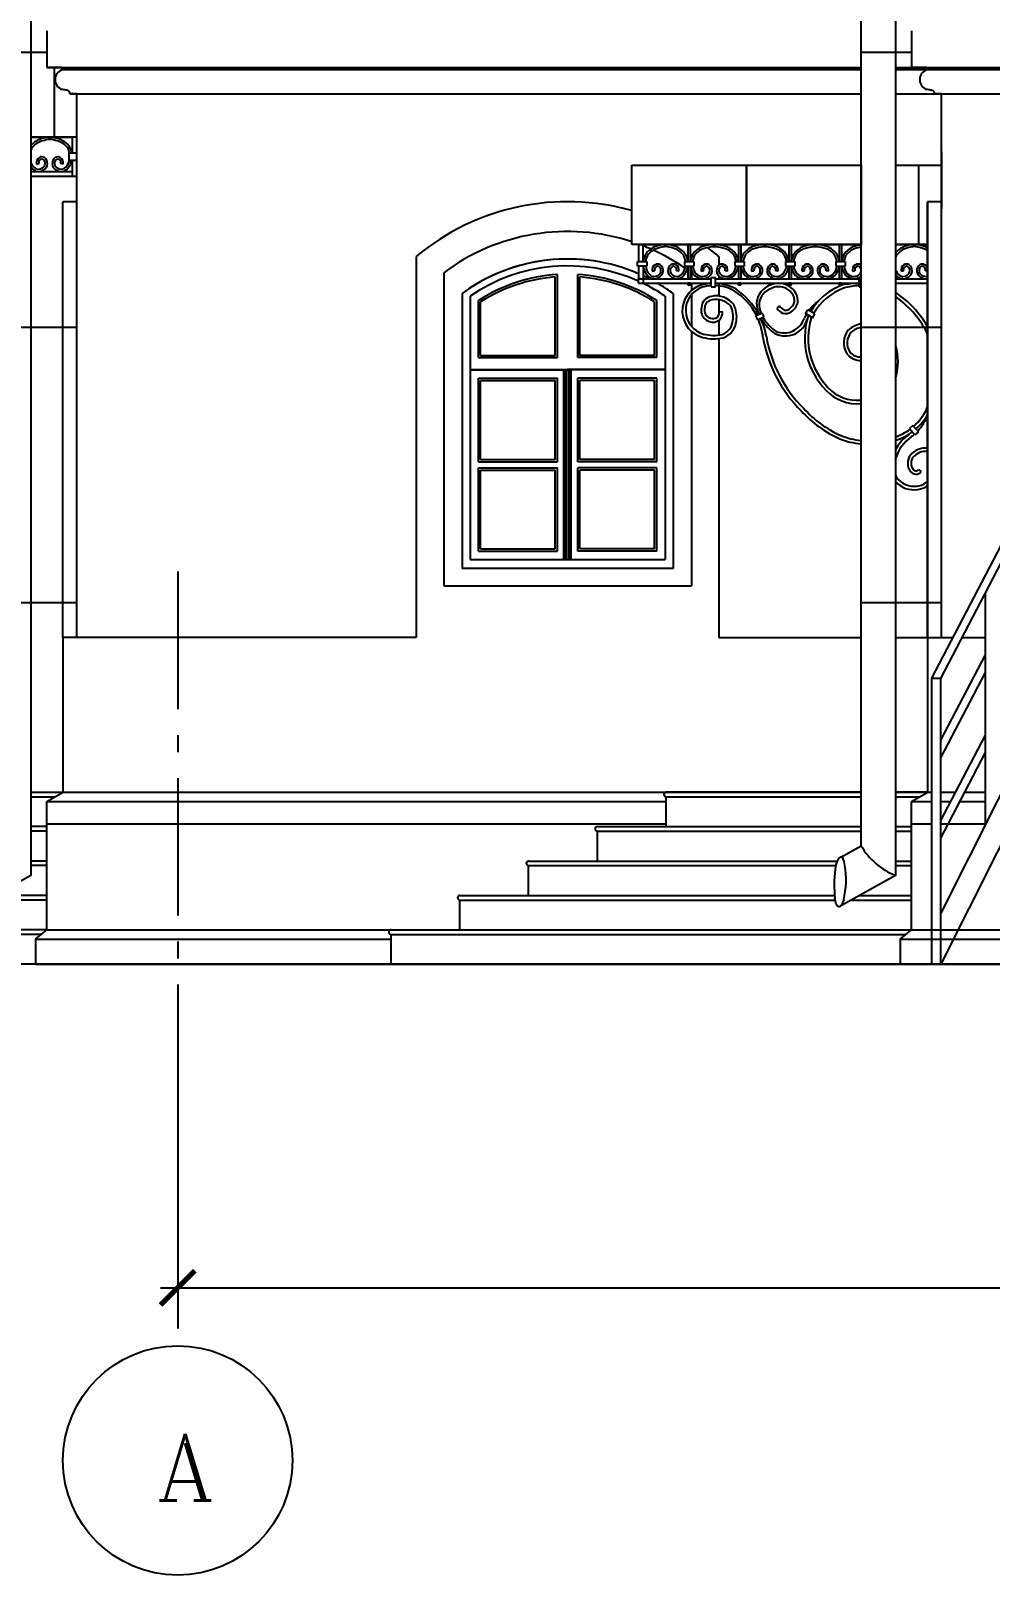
# Model space of a CAD drawing. Header units: millimetres. Extents: x 60 to 102290, y 34 to 65730.
# Drawn here: x 62001 to 66183, y 48708 to 55442 of the extents above; entities that cross this region are included whole.
import ezdxf

# ---------------------------------------------------------------- set-up
doc = ezdxf.new("R2010")
doc.units = ezdxf.units.MM
doc.linetypes.add('GOST2.303 6', pattern=[12, 8, -1.5, 1, -1.5])
doc.layers.add('axes', color=40, linetype='GOST2.303 6')
doc.layers.add('dim', color=4, linetype='Continuous')
doc.styles.add('GOST 2.304', font='romanc.shx', dxfattribs={"oblique": 15})
doc.dimstyles.new('SPDS', dxfattribs={"dimscale": 100, "dimtxt": 2.5, "dimasz": 1.5, "dimexe": 0.75, "dimexo": 0.625, "dimtad": 1, "dimdec": 0, "dimrnd": 0.001, "dimtxsty": 'GOST 2.304', "dimblk": 'ARCHTICK', "dimcen": 2.5, "dimdle": 0.75, "dimadec": 0, "dimazin": 2, "dimtfac": 0.75, "dimtdec": 0, "dimtmove": 1, "dimatfit": 3, "dimfxl": 1.25, "dimtolj": 1, "dimarcsym": 0})

# ---------------------------------------------------------------- blocks, each defined once
blk = doc.blocks.new('_ArchTick')
at = {"color": 0, "linetype": 'ByBlock', "const_width": 0.15}
blk.add_lwpolyline([(-0.5, -0.5), (0.5, 0.5)], dxfattribs=at)
blk = doc.blocks.new('*D4')
at = {"layer": 'Defpoints', "color": 0, "ltscale": 100, "transparency": 16777216}
for p in [(80600.6, 51372), (62640.6, 50856.3), (80600.6, 49960.4)]:
    blk.add_point(p, dxfattribs=at)
at = {"layer": 'dim', "color": 0, "lineweight": -2, "ltscale": 100, "transparency": 16777216}
for p, q in [((80600.6, 51309.5), (80600.6, 49885.4)), ((62640.6, 50793.8), (62640.6, 49885.4)), ((62565.6, 49960.4), (80675.6, 49960.4))]:
    blk.add_line(p, q, dxfattribs=at)
at = {"layer": 'dim', "color": 0, "lineweight": -2, "ltscale": 100, "transparency": 16777216, "xscale": 150, "yscale": 150, "zscale": 150, "rotation": 180}
blk.add_blockref('_ArchTick', (62640.6, 49960.4), dxfattribs=at)
at = {"layer": 'dim', "color": 0, "lineweight": -2, "ltscale": 100, "transparency": 16777216, "xscale": 150, "yscale": 150, "zscale": 150}
blk.add_blockref('_ArchTick', (80600.6, 49960.4), dxfattribs=at)
at = {"layer": 'dim', "color": 0, "ltscale": 100, "transparency": 16777216, "insert": (71620.6, 50147.9), "char_height": 250, "attachment_point": 5, "style": 'GOST 2.304'}
blk.add_mtext('\\A1;17960', dxfattribs=at)

msp = doc.modelspace()

# ---------------------------------------------------------------- linework, layer by layer
at = {"ltscale": 100}
for p, q in [((62070.7, 55442), (62070.7, 55282)), ((65840.7, 55442), (65840.7, 55282)), ((61850.6, 55349.5), (62070.6, 55349.5)), ((65620.6, 55349.5), (65840.6, 55349.5)), ((62135.7, 55282), (62070.7, 55282)), ((62070.7, 55282), (65620.6, 55282)), ((62070.7, 55282), (62135.7, 55282)), ((62102.6, 55282), (62102.6, 54978.6)), ((62135.7, 55282), (65620.6, 55282)), ((62135.7, 55282), (62135.7, 55272)), ((65620.6, 55272), (62135.7, 55272)), ((65770.6, 55282), (68480.6, 55282)), ((65770.6, 55282), (68480.6, 55282)), ((68475.4, 55272), (65770.6, 55272)), ((65905.7, 55282), (65840.7, 55282)), ((65840.7, 55282), (65905.7, 55282)), ((65905.7, 55282), (65905.7, 55272)), ((62170.7, 55167), (65620.6, 55167)), ((62200.7, 55167), (62170.7, 55167)), ((62200.7, 52797), (62200.7, 55167)), ((65770.6, 55167), (68420.5, 55167)), ((65970.7, 55167), (65940.7, 55167)), ((65970.7, 52797), (65970.7, 55167)), ((62200.6, 54978.6), (62000.6, 54978.6)), ((65970.6, 54914.7), (65970.6, 54666.3)), ((62000.6, 54828.6), (62180.6, 54828.6)), ((64620.8, 54856), (65120.8, 54856)), ((64620.8, 54511.2), (64620.8, 54856)), ((65120.8, 54856), (65620.7, 54856)), ((65620.7, 54511.2), (65620.7, 54856)), ((65620.7, 54856), (65620.7, 54511.2)), ((65770.3, 54856), (65970.3, 54856)), ((65970.3, 54856), (65970.3, 54759.6)), ((62000.6, 54808.6), (62200.6, 54808.6)), ((62200.6, 54697), (62140.6, 54697)), ((62140.6, 52797), (62140.6, 54697)), ((65970.3, 54697), (65910.3, 54697)), ((65910.3, 52797), (65910.3, 54697)), ((65970.3, 54697), (65910.3, 54697)), ((65970.6, 54697), (65910.6, 54697)), ((65910.6, 52797), (65910.6, 54697)), ((65120.8, 54511.2), (64620.8, 54511.2)), ((64650.3, 54511.2), (64920.5, 54511.2)), ((64920.5, 54511.2), (65251.8, 54511.2)), ((65620.7, 54511.2), (65120.8, 54511.2)), ((65251.8, 54511.2), (65620.3, 54511.2)), ((65770.3, 54511.2), (65910.3, 54511.2)), ((65910.3, 54511.2), (65770.3, 54511.2)), ((63680.6, 54457.8), (63680.6, 52797)), ((65000.6, 54457.8), (65000.6, 54419.9)), ((63800.6, 54387.1), (63800.6, 53022)), ((64650.3, 54361.2), (64966.2, 54361.2)), ((64650.3, 54341.2), (64650.3, 54361.2)), ((64650.3, 54341.2), (64650.3, 54361.2)), ((64880.6, 54387.1), (64880.6, 54361.2)), ((64986.2, 54361.2), (65611.8, 54361.2)), ((65000.6, 54372.5), (65000.6, 54361.2)), ((65611.8, 54325.8), (65611.8, 54366.2)), ((65611.8, 54366.2), (65620.3, 54366.2)), ((65770.3, 54361.2), (65910.3, 54361.2)), ((63880.6, 54297), (63880.6, 53097)), ((64650.3, 54341.2), (64966.2, 54341.2)), ((64800.6, 54297), (64800.6, 53097)), ((64880.6, 54341.2), (64880.6, 54309.2)), ((64880.6, 54291.8), (64880.6, 54154)), ((64986.2, 54341.2), (65611.8, 54341.2)), ((65000.6, 54341.2), (65000.6, 54285.4)), ((65611.8, 54325.8), (65620.3, 54325.8)), ((65770.3, 54341.2), (65910.3, 54341.2)), ((65910.3, 54151.5), (65910.3, 54341.2)), ((65000.6, 54270.2), (65000.6, 54206.3)), ((61850.6, 54149.5), (62200.6, 54149.5)), ((65000.6, 54179.7), (65000.6, 54115.6)), ((65620.6, 54149.5), (65970.6, 54149.5)), ((64880.6, 54131.5), (64880.6, 53022)), ((65000.6, 54100.5), (65000.6, 52797)), ((65910.3, 53803.6), (65910.3, 54118)), ((67190.7, 54033.5), (65968.3, 51595.2)), ((67252.4, 53933.5), (65968.3, 51372)), ((64800.6, 53097), (63880.6, 53097)), ((63800.6, 53022), (64880.6, 53022)), ((61850.6, 52949.5), (62200.6, 52949.5)), ((65620.6, 52949.5), (65970.6, 52949.5)), ((63680.6, 52797), (62140.6, 52797)), ((62140.7, 52122), (62140.7, 52797)), ((63680.7, 52797), (62140.7, 52797)), ((65000.6, 52797), (65620.6, 52797)), ((65770.6, 52797), (65970.6, 52797)), ((65910.7, 52122), (65910.7, 52797)), ((65970.7, 52797), (66021.3, 52797)), ((66061.7, 52797), (66163, 52797)), ((62000.6, 52122), (62140.6, 52122)), ((62070.7, 52081.8), (62140.7, 52122)), ((62140.7, 52122), (65620.6, 52122)), ((65620.6, 52122), (64770.7, 52122)), ((65770.6, 52122), (65928.3, 52122)), ((65910.7, 52122), (65770.6, 52122)), ((65840.7, 52081.8), (65910.7, 52122)), ((65968.3, 52122), (66032.5, 52122)), ((66072.9, 52122), (66163, 52122)), ((62070.7, 51522), (62070.7, 52081.8)), ((64770.7, 51972), (64770.7, 52102)), ((65840.7, 51522), (65840.7, 52081.8)), ((62070.6, 51972), (62000.6, 51972)), ((64770.7, 51982), (62070.7, 51982)), ((64470.7, 51972), (65620.6, 51972)), ((64470.7, 51822), (64470.7, 51952)), ((65770.6, 51972), (65840.7, 51972)), ((65928.3, 51982), (65840.7, 51982)), ((66162.3, 51982), (65968.3, 51982)), ((62070.6, 51822), (62000.6, 51822)), ((64170.7, 51822), (65516.1, 51822)), ((64170.7, 51672), (64170.7, 51802)), ((65770.6, 51822), (65840.7, 51822)), ((62070.6, 51672), (61844, 51672)), ((63870.7, 51672), (65504.7, 51672)), ((63870.7, 51523.5), (63870.7, 51653.5)), ((65614, 51672), (65840.7, 51672)), ((62070.6, 51522), (59149.9, 51522)), ((62020.7, 51481.8), (62070.7, 51522)), ((62070.7, 51522), (62655.7, 51522)), ((62655.7, 51522), (81430.6, 51522)), ((63570.7, 51522), (65840.7, 51522)), ((65790.7, 51481.8), (65840.7, 51522)), ((62045.8, 51502), (59149.9, 51502)), ((62020.7, 51481.8), (63570.7, 51481.8)), ((62020.7, 51481.8), (62020.7, 51372)), ((63570.7, 51372), (63570.7, 51502)), ((65790.7, 51481.8), (81480.6, 51481.8)), ((65790.7, 51481.8), (65790.7, 51372)), ((84453.4, 51372), (58508.9, 51372)), ((62020.7, 51372), (81480.6, 51372)), ((62070.7, 51372), (79146, 51372))]:
    msp.add_line(p, q, dxfattribs=at)
at = {"ltscale": 4}
for p, q in [((62000.6, 54978.6), (62180.6, 54978.6)), ((62000.6, 54908.3), (62001.1, 54908.3)), ((62001.1, 54908.3), (62001.1, 54878.3)), ((62200.6, 54908.3), (62165.4, 54908.3)), ((62165.4, 54908.3), (62165.4, 54878.3)), ((62000.6, 54878.3), (62001.1, 54878.3)), ((62025.5, 54861), (62035.2, 54863.5)), ((62141, 54861), (62131.3, 54863.5)), ((62165.4, 54878.3), (62200.6, 54878.3)), ((65120.8, 54511.2), (65120.8, 54856)), ((65120.8, 54856), (65120.8, 54511.2)), ((65870.3, 54856), (65870.3, 54511.2)), ((64670.1, 54435.8), (64670.1, 54511.2)), ((65910.3, 54495.4), (65910.3, 54511.2)), ((65910.3, 54407.5), (65910.3, 54483.6)), ((64645.3, 54435.8), (64685.6, 54435.8)), ((64645.3, 54415.8), (64645.3, 54435.8)), ((64685.6, 54415.8), (64645.3, 54415.8)), ((64670.1, 54415.8), (64670.1, 54341.2)), ((64685.6, 54435.8), (64685.6, 54415.8)), ((64850.4, 54435.8), (64850.4, 54415.8)), ((64850.4, 54435.8), (64890.8, 54435.8)), ((64850.4, 54415.8), (64890.8, 54415.8)), ((64890.8, 54435.8), (64890.8, 54415.8)), ((65070.4, 54435.8), (65070.4, 54415.8)), ((65070.4, 54435.8), (65110.8, 54435.8)), ((65070.4, 54415.8), (65110.8, 54415.8)), ((65110.8, 54435.8), (65110.8, 54415.8)), ((65290.4, 54435.8), (65290.4, 54415.8)), ((65290.4, 54435.8), (65330.8, 54435.8)), ((65290.4, 54415.8), (65330.8, 54415.8)), ((65330.8, 54435.8), (65330.8, 54415.8)), ((65510.4, 54435.8), (65510.4, 54415.8)), ((65510.4, 54435.8), (65550.8, 54435.8)), ((65510.4, 54415.8), (65550.8, 54415.8)), ((65550.8, 54435.8), (65550.8, 54415.8)), ((65770.3, 54435.8), (65770.8, 54435.8)), ((65770.3, 54415.8), (65770.8, 54415.8)), ((65770.8, 54435.8), (65770.8, 54415.8)), ((64286.6, 54027), (64286.6, 54368.9)), ((64296.6, 54017), (64296.6, 54379.6)), ((64384.6, 54017), (64384.6, 54379.6)), ((64394.6, 54027), (64394.6, 54368.9)), ((64709.9, 54393.6), (64719.6, 54396)), ((64825.4, 54393.6), (64815.7, 54396)), ((64923.1, 54393.6), (64932.8, 54396)), ((64966.2, 54325.8), (64966.2, 54366.2)), ((64966.2, 54366.2), (64986.2, 54366.2)), ((64986.2, 54325.8), (64986.2, 54366.2)), ((65000.6, 54401.2), (65000.6, 54391.3)), ((65037.5, 54393.6), (65027.8, 54396)), ((65143.1, 54393.6), (65152.8, 54396)), ((65257.5, 54393.6), (65247.8, 54396)), ((65363.1, 54393.6), (65372.8, 54396)), ((65477.5, 54393.6), (65467.8, 54396)), ((65583.1, 54393.6), (65592.8, 54396)), ((65795.2, 54393.6), (65804.9, 54396)), ((65910.7, 54393.6), (65901, 54396)), ((65910.3, 54372.5), (65910.3, 54393.7)), ((65910.3, 54361.2), (65910.3, 54362.2)), ((63915.6, 54285), (63915.6, 53137)), ((64765.6, 54285), (64765.6, 53137)), ((64966.2, 54325.8), (64986.2, 54325.8)), ((63951.6, 54017), (63951.6, 54265.8)), ((63961.6, 54027), (63961.6, 54260.4)), ((64719.6, 54027), (64719.6, 54260.4)), ((64729.6, 54017), (64729.6, 54265.8)), ((65001.7, 54217.2), (65016.7, 54218.1)), ((65159.7, 54199.7), (65187.1, 54212.9)), ((65187.1, 54212.9), (65195.8, 54194.8)), ((65264.4, 54242.5), (65253.4, 54232.4)), ((65377.4, 54208.9), (65387.6, 54226.1)), ((65408.7, 54190.3), (65377.4, 54208.9)), ((65418.9, 54207.5), (65387.6, 54226.1)), ((65159.7, 54199.7), (65168.3, 54181.7)), ((65168.3, 54181.7), (65195.8, 54194.8)), ((65408.7, 54190.3), (65418.9, 54207.5)), ((63951.6, 54017), (64296.6, 54017)), ((63961.6, 54027), (64286.6, 54027)), ((64729.6, 54017), (64384.6, 54017)), ((64719.6, 54027), (64394.6, 54027)), ((63915.6, 53966), (64340.6, 53966)), ((63915.6, 53964), (64340.6, 53964)), ((64324.6, 53137), (64324.6, 53964)), ((64329.7, 53137), (64329.7, 53964)), ((64335.6, 53137), (64335.6, 53964)), ((64765.6, 53966), (64340.6, 53966)), ((64765.6, 53964), (64340.6, 53964)), ((64345.6, 53137), (64345.6, 53964)), ((64351.5, 53137), (64351.5, 53964)), ((64356.6, 53137), (64356.6, 53964)), ((63951.6, 53563), (63951.6, 53927)), ((63951.6, 53927), (64296.6, 53927)), ((63961.6, 53573), (63961.6, 53917)), ((63961.6, 53917), (64286.6, 53917)), ((64286.6, 53573), (64286.6, 53917)), ((64296.6, 53563), (64296.6, 53927)), ((64384.6, 53563), (64384.6, 53927)), ((64729.6, 53927), (64384.6, 53927)), ((64394.6, 53573), (64394.6, 53917)), ((64719.6, 53917), (64394.6, 53917)), ((64719.6, 53573), (64719.6, 53917)), ((64729.6, 53563), (64729.6, 53927)), ((65910.3, 53622.3), (65910.3, 53765.7)), ((65910.6, 53634.3), (65910.6, 53762.8)), ((65846.2, 53721.5), (65830.9, 53708.6)), ((65830.9, 53708.6), (65855.1, 53680.1)), ((65846.2, 53721.5), (65870.4, 53693)), ((65870.4, 53693), (65855.1, 53680.1)), ((65910.3, 53479.2), (65910.3, 53607.7)), ((63951.6, 53563), (64296.6, 53563)), ((63951.6, 53173), (63951.6, 53537)), ((63951.6, 53537), (64296.6, 53537)), ((63961.6, 53573), (64286.6, 53573)), ((64296.6, 53173), (64296.6, 53537)), ((64729.6, 53563), (64384.6, 53563)), ((64384.6, 53173), (64384.6, 53537)), ((64729.6, 53537), (64384.6, 53537)), ((64719.6, 53573), (64394.6, 53573)), ((64729.6, 53173), (64729.6, 53537)), ((63961.6, 53183), (63961.6, 53527)), ((63961.6, 53527), (64286.6, 53527)), ((64286.6, 53183), (64286.6, 53527)), ((64394.6, 53183), (64394.6, 53527)), ((64719.6, 53527), (64394.6, 53527)), ((64719.6, 53183), (64719.6, 53527)), ((65870.9, 53529.3), (65882.3, 53519.5)), ((63915.6, 53137), (64765.6, 53137)), ((63951.6, 53173), (64296.6, 53173)), ((63961.6, 53183), (64286.6, 53183)), ((64729.6, 53173), (64384.6, 53173)), ((64719.6, 53183), (64394.6, 53183)), ((62000.6, 52102), (62105.8, 52102)), ((62070.7, 52081.8), (64770.7, 52081.8)), ((64770.7, 52102), (65620.6, 52102)), ((65770.6, 52102), (65875.9, 52102)), ((65840.7, 52081.8), (65928.3, 52081.8)), ((65968.3, 52081.8), (66011.5, 52081.8)), ((66051.9, 52081.8), (66163, 52081.8)), ((62070.6, 51952), (62000.6, 51952)), ((64470.7, 51952), (65620.6, 51952)), ((65770.6, 51952), (65840.7, 51952)), ((62070.6, 51802), (62000.6, 51802)), ((64170.7, 51802), (65509.9, 51802)), ((65770.6, 51802), (65840.7, 51802)), ((62070.6, 51652), (61808.1, 51652)), ((63870.7, 51652), (65506.9, 51652)), ((65578.1, 51652), (65840.7, 51652)), ((63570.7, 51502), (65815.9, 51502))]:
    msp.add_line(p, q, dxfattribs=at)
at = {"ltscale": 4, "extrusion": (1, 0, 0)}
for p, q in [((62180.6, 54978.6), (62180.6, 54908.3)), ((62180.6, 54878.3), (62180.6, 54808.6))]:
    msp.add_line(p, q, dxfattribs=at)
at = {"ltscale": 4, "extrusion": (1, -2.44929e-16, 0)}
for p, q in [((64650.3, 54511.2), (64650.3, 54435.8)), ((64865.3, 54511.2), (64865.3, 54435.8)), ((64875.3, 54511.2), (64875.3, 54435.8)), ((65085.3, 54511.2), (65085.3, 54435.8)), ((65095.3, 54511.2), (65095.3, 54435.8)), ((65305.3, 54511.2), (65305.3, 54435.8)), ((65315.3, 54511.2), (65315.3, 54435.8)), ((65525.3, 54511.2), (65525.3, 54435.8)), ((65535.3, 54511.2), (65535.3, 54435.8)), ((64650.3, 54415.8), (64650.3, 54361.2)), ((64865.3, 54415.8), (64865.3, 54361.2)), ((64875.3, 54415.8), (64875.3, 54361.2)), ((65085.3, 54415.8), (65085.3, 54361.2)), ((65095.3, 54415.8), (65095.3, 54361.2)), ((65305.3, 54415.8), (65305.3, 54361.2)), ((65315.3, 54415.8), (65315.3, 54361.2)), ((65525.3, 54415.8), (65525.3, 54361.2)), ((65535.3, 54415.8), (65535.3, 54361.2))]:
    msp.add_line(p, q, dxfattribs=at)
at = {"ltscale": 100, "extrusion": (2.44929e-16, 1, 0)}
for p, q in [((64660.3, 54511.2), (64650.3, 54511.2)), ((64660.4, 54361.2), (64650.3, 54361.2)), ((64660.4, 54361.2), (64650.3, 54361.2)), ((65535.3, 54341.2), (65525.3, 54341.2)), ((65535.3, 54341.2), (65525.3, 54341.2)), ((65535.3, 54341.2), (65525.3, 54341.2))]:
    msp.add_line(p, q, dxfattribs=at)
at = {"ltscale": 4, "extrusion": (2.44929e-16, 1, 0)}
for p, q in [((64875.3, 54511.2), (64865.3, 54511.2)), ((65315.3, 54511.2), (65305.3, 54511.2)), ((65535.3, 54511.2), (65525.3, 54511.2)), ((64875.3, 54341.2), (64865.3, 54341.2)), ((64875.3, 54341.2), (64865.3, 54341.2)), ((65095.3, 54341.2), (65085.3, 54341.2)), ((65095.3, 54341.2), (65085.3, 54341.2)), ((65095.3, 54341.2), (65085.3, 54341.2)), ((65315.3, 54341.2), (65305.3, 54341.2)), ((65315.3, 54341.2), (65305.3, 54341.2)), ((65315.3, 54341.2), (65305.3, 54341.2))]:
    msp.add_line(p, q, dxfattribs=at)
at = {"ltscale": 100}
for points in [[(61762.2, 51839.4), (61850.6, 51888.6), (61850.6, 52250.5), (61850.6, 55665.1), (61850.6, 55665.1), (61850.6, 55665.1), (61850.6, 55665.1), (61850.6, 59651.9), (61352.7, 59923.4), (61352.7, 60058.6), (61237.7, 60198.6), (61237.7, 60297), (61617.7, 60297), (61617.7, 60198.6), (61502.7, 60058.6), (61502.7, 59984.6), (62000.6, 59713.1), (62000.6, 55622), (62000.6, 55622), (62000.6, 55622), (62000.6, 55622), (62000.6, 52225.9), (62000.6, 51759.2), (61754.2, 51622)], [(65532.2, 51839.4), (65620.6, 51888.6), (65620.6, 52250.5), (65620.6, 55665.1), (65620.6, 55665.1), (65620.6, 55665.1), (65620.6, 55665.1), (65620.6, 59651.9), (65122.7, 59923.4), (65122.7, 60058.6), (65007.7, 60198.6), (65007.7, 60297), (65387.7, 60297), (65387.7, 60198.6), (65272.7, 60058.6), (65272.7, 59984.6), (65770.6, 59713.1), (65770.6, 55622), (65770.6, 55622), (65770.6, 55622), (65770.6, 55622), (65770.6, 52225.9), (65770.6, 51759.2), (65524.2, 51622)], [(65928.3, 51372), (65928.3, 52619.3), (67190.7, 55033.5)], [(65968.3, 51372), (65968.3, 52618.1), (67190.7, 54960.6)], [(66163, 51983.5), (66163, 52991.2)], [(65968.3, 52349.1), (66163, 52721.5)], [(65928.3, 52619.3), (65968.3, 52619.3)], [(65968.3, 52271.5), (66163, 52644.6)], [(65968.3, 51999.2), (66163, 52371.5)], [(65968.3, 51921.6), (66163, 52294.6)]]:
    msp.add_lwpolyline(points, dxfattribs=at)
for centre, radius, start, end in [((62150.9, 55229.5), 45.1, 109.57195, 250.42805), ((65920.8, 55229.5), 45.1, 109.57195, 250.42805), ((64340.6, 53667.1), 1030, 74.21703, 129.84973), ((64340.6, 53667.1), 900, 71.86347, 126.86987), ((64340.6, 53667.1), 900, 66.24705, 68.52451), ((64340.6, 53667.1), 900, 55.32134, 65.48997), ((64340.6, 53667.1), 1030, 54.4047, 55.03782), ((64340.6, 53667.1), 1030, 50.15027, 53.66202), ((64340.6, 53667.1), 780, 80.41429, 126.13881), ((64340.6, 53667.1), 780, 66.60683, 126.13881), ((64340.6, 53667.1), 780, 62.85987, 65.01209), ((64340.6, 53667.1), 900, 54.33899, 54.63888), ((64340.6, 53667.1), 900, 53.13013, 53.55153), ((64340.6, 53667.1), 780, 53.86119, 59.79746), ((64340.6, 53667.1), 780, 53.86119, 56.33191), ((65578.1, 53968.5), 379.2, 28.85396, 40.17131), ((65578.1, 53968.5), 364.2, 24.22767, 40.17131), ((65636, 54025.6), 142.9, 17.69371, 19.90106), ((65540.8, 54001.5), 240.9, 343.09587, 16.28975), ((65603.5, 53995.2), 179.5, 338.30153, 339.21356), ((64770.7, 52112), 10, 90, 270), ((64470.7, 51962), 10, 90, 270), ((65878.5, 52035.9), 297, 209.72721, 248.6919), ((64170.7, 51812), 10, 90, 270), ((66127.3, 51717.3), 624.2, 173.81398, 185.26819), ((65185.1, 51741.3), 369.7, 346.33122, 9.56729), ((63870.7, 51662), 10, 90, 270), ((63570.7, 51512), 10, 90, 270)]:
    msp.add_arc(centre, radius, start, end, dxfattribs=at)
at = {"ltscale": 4}
for centre, radius, start, end in [((62071.9, 54882.7), 92.4, 110.90328, 140.45083), ((62071.9, 54882.7), 82.5, 111.13416, 145.45345), ((62108.1, 54766), 214.5, 98.32383, 108.81967), ((62109.2, 54762.7), 207.9, 99.0176, 108.78546), ((62083.2, 54918.6), 50, 82.31826, 97.68174), ((62058.4, 54766), 214.5, 71.18033, 81.67617), ((62057.3, 54762.5), 208.2, 71.21963, 80.97731), ((62094.6, 54882.7), 82.5, 34.54655, 68.86584), ((62094.6, 54882.7), 92.4, 34.54534, 69.09672), ((62083, 54893.3), 86.9, 155.40999, 161.46007), ((62050.8, 54867.3), 26.1, 120.43855, 193.95794), ((62048.4, 54872.4), 20.5, 56.28287, 121.80204), ((62048.5, 54872.1), 10.8, 61.98389, 122.57757), ((62041, 54863.6), 31.9, 299.84341, 54.02139), ((62125.4, 54863.6), 31.9, 125.97861, 240.15659), ((62118.1, 54872.4), 20.5, 58.19796, 123.71713), ((62118, 54872.1), 10.8, 57.42243, 118.01611), ((62115.7, 54867.3), 26.1, 346.04206, 59.56145), ((62083.5, 54893.3), 86.9, 9.92729, 24.59001), ((62089.1, 54893.3), 91.7, 9.41179, 27.14511), ((62054.2, 54889.2), 57.9, 202.10236, 224.08055), ((62057.2, 54891.5), 71.5, 217.76639, 222.70838), ((62034.4, 54866.7), 38, 218.40658, 306.22853), ((62034.4, 54866.7), 28, 219.13721, 308.53129), ((62050.8, 54867.3), 16.1, 120.43855, 193.95794), ((62041.1, 54863.7), 21.8, 299.58066, 55.30071), ((62125.4, 54863.7), 21.8, 124.69929, 240.41934), ((62132.1, 54866.7), 38, 233.77147, 321.59342), ((62132.1, 54866.7), 28, 231.46871, 320.86279), ((62115.7, 54867.3), 16.1, 346.04206, 59.56145), ((62112.2, 54889.2), 57.9, 315.91945, 348.64708), ((62109.3, 54891.5), 71.5, 317.29162, 348.94618), ((62083.5, 54893.3), 86.9, 349.74295, 350.03989), ((62089.1, 54893.3), 91.7, 350.30748, 350.58821), ((64756.3, 54415.3), 92.4, 110.90328, 145.45466), ((64756.4, 54415.2), 82.5, 111.13416, 145.45345), ((64792.5, 54298.6), 214.5, 98.32383, 108.81967), ((64793.6, 54295.1), 208.2, 99.02269, 108.78037), ((64767.7, 54451.1), 50, 82.31826, 97.68174), ((64767.7, 54461.2), 50, 82.88778, 97.11222), ((64742.8, 54298.6), 214.5, 71.18033, 81.67617), ((64741.8, 54295.3), 207.9, 71.21454, 80.9824), ((64779, 54415.2), 82.5, 34.54655, 68.86584), ((64779, 54415.3), 92.4, 34.54534, 69.09672), ((64961.5, 54415.3), 92.4, 110.90328, 145.45466), ((64962.1, 54414.3), 83.5, 111.02138, 144.22755), ((65005.9, 54228.5), 283.8, 96.2929, 105.82185), ((65006.6, 54223.5), 278.9, 96.60349, 105.49494), ((64980.3, 54450.9), 50, 83.39651, 96.60349), ((64980.3, 54460.9), 50, 83.7071, 96.2929), ((64954.7, 54228.5), 283.8, 74.17815, 83.7071), ((64954, 54223.5), 278.9, 74.50506, 83.39651), ((64998.5, 54414.3), 83.5, 35.77245, 68.97862), ((64999.1, 54415.3), 92.4, 34.54534, 69.09672), ((65181.5, 54415.3), 92.4, 110.90328, 145.45466), ((65182.1, 54414.3), 83.5, 111.02138, 144.22755), ((65225.9, 54228.5), 283.8, 96.2929, 105.82185), ((65226.6, 54223.5), 278.9, 96.60349, 105.49494), ((65200.3, 54450.9), 50, 83.39651, 96.60349), ((65200.3, 54460.9), 50, 83.7071, 96.2929), ((65174.7, 54228.5), 283.8, 74.17815, 83.7071), ((65174, 54223.5), 278.9, 74.50506, 83.39651), ((65218.5, 54414.3), 83.5, 35.77245, 68.97862), ((65219.1, 54415.3), 92.4, 34.54534, 69.09672), ((65401.5, 54415.3), 92.4, 110.90328, 145.45466), ((65402.1, 54414.3), 83.5, 111.02138, 144.22755), ((65445.9, 54228.5), 283.8, 96.2929, 105.82185), ((65446.6, 54223.5), 278.9, 96.60349, 105.49494), ((65420.3, 54450.9), 50, 83.39651, 96.60349), ((65420.3, 54460.9), 50, 83.7071, 96.2929), ((65394.7, 54228.5), 283.8, 74.17815, 83.7071), ((65394, 54223.5), 278.9, 74.50506, 83.39651), ((65438.5, 54414.3), 83.5, 35.77245, 68.97862), ((65439.1, 54415.3), 92.4, 34.54534, 69.09672), ((65621.5, 54415.3), 92.4, 110.90328, 145.45466), ((65622.1, 54414.3), 83.5, 111.02138, 144.22755), ((65665.9, 54228.5), 283.8, 99.25151, 105.82185), ((65666.6, 54223.5), 278.9, 99.56071, 105.49494), ((65841.5, 54415.3), 92.4, 110.90328, 140.45083), ((65841.6, 54415.2), 82.5, 111.13416, 145.45345), ((65877.8, 54298.6), 214.5, 98.32383, 108.81967), ((65878.8, 54295.3), 207.9, 99.0176, 108.78546), ((65852.9, 54451.1), 50, 82.31826, 97.68174), ((65828, 54298.6), 214.5, 71.18033, 81.67617), ((65827, 54295.1), 208.2, 71.21963, 80.97731), ((65864.2, 54415.2), 82.5, 56.04732, 68.86584), ((65864.3, 54415.3), 92.4, 60.13499, 69.09672), ((64340.6, 53667.1), 750, 65.61161, 124.51811), ((64761.8, 54425.8), 91.7, 152.85489, 173.74121), ((64741.6, 54424.1), 71.5, 186.63926, 222.70838), ((64767.4, 54425.8), 86.9, 155.40999, 173.40571), ((64738.7, 54421.8), 57.9, 185.89923, 224.08055), ((64735.2, 54399.9), 26.1, 120.43855, 193.95794), ((64735.2, 54399.9), 16.1, 120.43855, 193.95794), ((64732.8, 54404.9), 20.5, 56.28287, 121.80204), ((64732.9, 54404.6), 10.8, 61.98389, 122.57757), ((64725.6, 54396.2), 21.8, 299.58066, 55.30071), ((64725.5, 54396.2), 31.9, 299.84341, 54.02139), ((64809.9, 54396.2), 31.9, 125.97861, 240.15659), ((64809.8, 54396.2), 21.8, 124.69929, 240.41934), ((64802.5, 54404.9), 20.5, 58.19796, 123.71713), ((64802.5, 54404.6), 10.8, 57.42243, 118.01611), ((64800.1, 54399.9), 16.1, 346.04206, 59.56145), ((64800.1, 54399.9), 26.1, 346.04206, 59.56145), ((64796.7, 54421.8), 57.9, 315.91945, 354.10077), ((64793.8, 54424.1), 71.5, 317.29162, 353.36074), ((64767.9, 54425.8), 86.9, 6.59429, 24.59001), ((64773.5, 54425.8), 91.7, 6.25879, 27.14511), ((64967, 54425.8), 91.7, 152.85489, 173.74121), ((64946.8, 54424.1), 71.5, 186.63926, 222.70838), ((64946.8, 54424.1), 61.6, 187.74302, 222.70266), ((64967, 54425.8), 81.7, 152.85489, 172.97175), ((64948.4, 54399.9), 26.1, 120.43855, 193.95794), ((64948.4, 54399.9), 16.1, 120.43855, 193.95794), ((64946, 54404.9), 20.5, 56.28287, 121.80204), ((64946.1, 54404.6), 10.8, 61.98389, 122.57757), ((64938.8, 54396.2), 21.8, 299.58066, 55.30071), ((64938.7, 54396.2), 31.9, 299.84341, 54.02139), ((65021.9, 54396.2), 31.9, 125.97861, 240.15659), ((65021.8, 54396.2), 21.8, 124.69929, 240.41934), ((65014.6, 54404.9), 20.5, 58.19796, 123.71713), ((65014.5, 54404.6), 10.8, 57.42243, 118.01611), ((65012.2, 54399.9), 16.1, 346.04206, 59.56145), ((65012.2, 54399.9), 26.1, 346.04206, 59.56145), ((65013.8, 54424.1), 61.6, 317.29734, 352.25698), ((64993.6, 54425.8), 81.7, 7.02825, 27.14511), ((65013.8, 54424.1), 71.5, 317.29162, 353.36074), ((64993.6, 54425.8), 91.7, 6.25879, 27.14511), ((65187, 54425.8), 91.7, 152.85489, 173.74121), ((65166.8, 54424.1), 71.5, 186.63926, 222.70838), ((65166.8, 54424.1), 61.6, 187.74302, 222.70266), ((65187, 54425.8), 81.7, 152.85489, 172.97175), ((65168.4, 54399.9), 26.1, 120.43855, 193.95794), ((65168.4, 54399.9), 16.1, 120.43855, 193.95794), ((65166, 54404.9), 20.5, 56.28287, 121.80204), ((65166.1, 54404.6), 10.8, 61.98389, 122.57757), ((65158.8, 54396.2), 21.8, 299.58066, 55.30071), ((65158.7, 54396.2), 31.9, 299.84341, 54.02139), ((65241.9, 54396.2), 31.9, 125.97861, 240.15659), ((65241.8, 54396.2), 21.8, 124.69929, 240.41934), ((65234.6, 54404.9), 20.5, 58.19796, 123.71713), ((65234.5, 54404.6), 10.8, 57.42243, 118.01611), ((65232.2, 54399.9), 16.1, 346.04206, 59.56145), ((65232.2, 54399.9), 26.1, 346.04206, 59.56145), ((65233.8, 54424.1), 61.6, 317.29734, 352.25698), ((65213.6, 54425.8), 81.7, 7.02825, 27.14511), ((65233.8, 54424.1), 71.5, 317.29162, 353.36074), ((65213.6, 54425.8), 91.7, 6.25879, 27.14511), ((65407, 54425.8), 91.7, 152.85489, 173.74121), ((65386.8, 54424.1), 71.5, 186.63926, 222.70838), ((65386.8, 54424.1), 61.6, 187.74302, 222.70266), ((65407, 54425.8), 81.7, 152.85489, 172.97175), ((65388.4, 54399.9), 26.1, 120.43855, 193.95794), ((65388.4, 54399.9), 16.1, 120.43855, 193.95794), ((65386, 54404.9), 20.5, 56.28287, 121.80204), ((65386.1, 54404.6), 10.8, 61.98389, 122.57757), ((65378.8, 54396.2), 21.8, 299.58066, 55.30071), ((65378.7, 54396.2), 31.9, 299.84341, 54.02139), ((65461.9, 54396.2), 31.9, 125.97861, 240.15659), ((65461.8, 54396.2), 21.8, 124.69929, 240.41934), ((65454.6, 54404.9), 20.5, 58.19796, 123.71713), ((65454.5, 54404.6), 10.8, 57.42243, 118.01611), ((65452.2, 54399.9), 16.1, 346.04206, 59.56145), ((65452.2, 54399.9), 26.1, 346.04206, 59.56145), ((65453.8, 54424.1), 61.6, 317.29734, 352.25698), ((65433.6, 54425.8), 81.7, 7.02825, 27.14511), ((65453.8, 54424.1), 71.5, 317.29162, 353.36074), ((65433.6, 54425.8), 91.7, 6.25879, 27.14511), ((65627, 54425.8), 91.7, 152.85489, 173.74121), ((65606.8, 54424.1), 71.5, 186.63926, 222.70838), ((65606.8, 54424.1), 61.6, 187.74302, 222.70266), ((65627, 54425.8), 81.7, 152.85489, 172.97175), ((65608.4, 54399.9), 26.1, 120.43855, 193.95794), ((65608.4, 54399.9), 16.1, 120.43855, 193.95794), ((65606, 54404.9), 20.5, 56.28287, 121.80204), ((65606.1, 54404.6), 10.8, 61.98389, 122.57757), ((65598.8, 54396.2), 21.8, 299.58066, 55.30071), ((65598.7, 54396.2), 31.9, 47.3022, 54.02139), ((65852.7, 54425.8), 86.9, 155.40999, 161.46007), ((65820.4, 54399.9), 26.1, 120.43855, 193.95794), ((65820.4, 54399.9), 16.1, 120.43855, 193.95794), ((65818.1, 54404.9), 20.5, 56.28287, 121.80204), ((65818.1, 54404.6), 10.8, 61.98389, 122.57757), ((65810.8, 54396.2), 21.8, 299.58066, 55.30071), ((65810.7, 54396.2), 31.9, 299.84341, 54.02139), ((65895.1, 54396.2), 31.9, 125.97861, 240.15659), ((65895, 54396.2), 21.8, 124.69929, 240.41934), ((65887.8, 54404.9), 20.5, 58.19796, 123.71713), ((65887.7, 54404.6), 10.8, 57.42243, 118.01611), ((65885.4, 54399.9), 16.1, 346.04206, 59.56145), ((65885.4, 54399.9), 26.1, 346.04206, 59.56145), ((64341.9, 53662.7), 718.4, 93.61487, 122.90814), ((64341.9, 53662.5), 708.6, 94.47875, 122.46263), ((64339.3, 53662.7), 718.4, 57.09186, 86.38513), ((64339.3, 53662.5), 708.6, 57.53737, 85.52125), ((64718.9, 54399.2), 38, 218.40658, 306.22853), ((64718.9, 54399.2), 28, 219.13721, 308.53129), ((64816.5, 54399.2), 38, 233.77147, 321.59342), ((64816.5, 54399.2), 28, 231.46871, 320.86279), ((64928.9, 54410.2), 48.9, 224.9907, 301.66316), ((64928.8, 54410), 38.8, 225.51209, 302.37061), ((65031.7, 54410.2), 48.9, 238.33684, 315.0093), ((65031.8, 54410), 38.8, 237.62939, 314.48791), ((65148.9, 54410.2), 48.9, 224.9907, 301.66316), ((65148.8, 54410), 38.8, 225.51209, 302.37061), ((65251.7, 54410.2), 48.9, 238.33684, 315.0093), ((65251.8, 54410), 38.8, 237.62939, 314.48791), ((65368.9, 54410.2), 48.9, 224.9907, 301.66316), ((65368.8, 54410), 38.8, 225.51209, 302.37061), ((65471.7, 54410.2), 48.9, 238.33684, 315.0093), ((65471.8, 54410), 38.8, 237.62939, 314.48791), ((65588.9, 54410.2), 48.9, 224.9907, 301.66316), ((65588.8, 54410), 38.8, 225.51209, 302.37061), ((65598.7, 54396.2), 31.9, 299.84341, 312.6978), ((65823.9, 54421.8), 57.9, 202.10236, 224.08055), ((65826.8, 54424.1), 71.5, 217.76639, 222.70838), ((65804.1, 54399.2), 38, 218.40658, 306.22853), ((65804.1, 54399.2), 28, 219.13721, 308.53129), ((65901.7, 54399.2), 38, 233.77147, 283.00014), ((65901.7, 54399.2), 28, 231.46871, 287.76388), ((64340.6, 53667.1), 750, 55.48189, 64.00374), ((64959, 54220.3), 118.5, 108.28024, 255.80321), ((64962.3, 54222.9), 106.9, 109.38863, 254.46657), ((64870.3, 54346.3), 11.5, 206.68791, 333.31209), ((64978.5, 54144.2), 197, 93.58483, 106.71624), ((64975.1, 54233.6), 51, 97.92263, 177.82098), ((64978.5, 54149), 182.2, 93.8713, 106.47458), ((64988.1, 54188.8), 97.4, 37.79068, 101.86886), ((64978.5, 54144.2), 197, 60.56931, 87.76536), ((64978.5, 54149), 182.2, 60.46578, 87.57823), ((64918.8, 54076.4), 275.3, 27.07748, 57.09424), ((64894.3, 54054.9), 317.6, 28.47509, 55.2378), ((65090.3, 54346.3), 11.5, 206.68791, 333.31209), ((65253.7, 54248.9), 89.3, 109.07753, 175.18782), ((65254.6, 54243.7), 79.6, 108.40617, 173.03207), ((65260.7, 54253.9), 87.3, 52.48133, 114.49309), ((65260.6, 54253.7), 72.5, 52.54042, 115.45116), ((65310.3, 54346.3), 11.5, 206.68791, 333.31209), ((65271, 54262.7), 59.2, 359.42284, 55.22243), ((65272.4, 54263.8), 72.4, 355.34637, 55.04342), ((65628.9, 54085.6), 264, 109.87399, 149.81868), ((65629.4, 54084.8), 249.9, 109.91664, 149.74757), ((65530.3, 54346.3), 11.5, 206.68791, 333.31209), ((65615.9, 53934.7), 406.5, 90.58911, 100.88825), ((65617.5, 54090.9), 240.3, 91.35645, 107.73151), ((65506.5, 53916), 467.9, 39.42835, 55.68392), ((65505.8, 53915.3), 453.9, 39.41397, 54.3572), ((65045.5, 54221.3), 122.2, 173.30137, 183.69609), ((64972.1, 54222.7), 49.4, 190.87766, 253.66596), ((65007.5, 54225.6), 69.9, 171.48051, 189.28239), ((64976, 54231.9), 37.8, 97.46772, 173.79817), ((64972.7, 54223.4), 35.4, 194.93005, 255.25503), ((64988, 54187.6), 83.5, 40.30307, 101.69115), ((64967.5, 54215.2), 34.3, 320.31645, 3.44535), ((64969.1, 54215), 47.7, 314.98392, 3.81109), ((64961.1, 54195.4), 101.7, 351.48386, 27.01672), ((64961.1, 54195.4), 116.7, 351.48386, 27.01672), ((65291.8, 54254.1), 127, 178.93711, 201.96995), ((65287.7, 54251.3), 112.1, 178.94182, 201.09585), ((65305.2, 54267.3), 62.4, 213.94817, 244.16226), ((65307.8, 54270.9), 51.9, 213.18914, 243.38327), ((65291.3, 54248.4), 39.7, 250.39723, 307.2534), ((65291, 54249.1), 25.4, 255.24702, 306.82941), ((65271.6, 54278.9), 61, 305.17718, 343.93159), ((65271.6, 54278.9), 76, 305.17718, 343.93159), ((65565.8, 54093.6), 215.5, 127.33074, 143.17239), ((64975.2, 54218.4), 46.3, 248.51126, 306.57283), ((64975.2, 54218.4), 31.3, 248.51126, 306.57283), ((64989.9, 54185.4), 72, 290.66534, 356.00972), ((64990.4, 54185.1), 86.4, 288.86496, 355.3779), ((64918.8, 54076.4), 275.3, 6.28004, 22.91332), ((64894.3, 54054.9), 317.6, 9.81915, 24.86554), ((65291.8, 54254.1), 127, 211.00004, 213.11873), ((65366.1, 54296.1), 212.3, 211.65983, 234.86892), ((65287.7, 54251.3), 112.1, 211.33154, 213.30018), ((65362, 54293.3), 197.3, 211.65983, 234.86892), ((65289.3, 54211.5), 100, 243.00513, 344.56004), ((65283.9, 54218.6), 93.7, 247.74494, 342.20295), ((65565.8, 54093.6), 215.5, 148.50092, 153.41947), ((65699.8, 54101.5), 325.1, 163.47069, 224.11921), ((65628.9, 54085.6), 264, 154.16557, 155.7668), ((65699.8, 54101.5), 310.1, 163.47069, 224.11921), ((65629.4, 54084.8), 249.9, 154.33957, 155.18282), ((65643.9, 54047.2), 119.8, 101.38133, 131.03664), ((65643.9, 54046.5), 105.5, 102.91434, 129.57565), ((64978.6, 54294.8), 195.6, 255.605, 281.72607), ((64978.6, 54294.8), 180.6, 255.605, 281.72607), ((65773.9, 54204.5), 589.7, 189.56028, 225.33587), ((65773.9, 54204.5), 574.7, 189.56028, 225.33587), ((65631.1, 54081.2), 86.8, 139.39258, 213.82588), ((65631.3, 54081.1), 71.9, 139.44294, 212.62209), ((65617.3, 54080), 74.9, 218.98003, 272.32426), ((65617.3, 54080), 59.9, 218.98019, 272.90675), ((65603.6, 54004.5), 188.5, 223.32801, 275.0886), ((65603.6, 54004.5), 173.5, 223.26154, 275.52839), ((65724.2, 54111.3), 489.4, 221.80703, 246.2775), ((65724.8, 54112.1), 475.4, 221.72503, 246.17016), ((65698.6, 53888.6), 228.1, 311.43174, 338.13894), ((65698.6, 53888.6), 243.1, 311.36085, 330.55428), ((65708.4, 53845), 216.9, 316.97542, 338.56743), ((65658.6, 54004.6), 350.8, 248.95888, 263.72815), ((65949.3, 53520.7), 187.2, 125.4622, 163.83825), ((65698.6, 53888.6), 228.1, 288.31853, 306.40474), ((65698.6, 53888.6), 243.1, 287.15081, 306.64425), ((65949.3, 53520.7), 202.2, 125.4622, 152.31868), ((65708.4, 53845), 216.9, 307.59825, 311.6769), ((65658.6, 54004.6), 365.8, 248.95888, 263.98633), ((65900.9, 53537.1), 85.8, 83.70682, 139.89), ((65902.1, 53535.3), 72.8, 83.50416, 139.29436), ((65884, 53556.3), 60.6, 143.51613, 215.86997), ((65884.1, 53556.3), 45.7, 144.54299, 215.35123), ((65879.6, 53540.9), 114.6, 197.44676, 203.22862), ((65849.8, 53547.1), 106.1, 221.43991, 279.46205), ((65850, 53548), 92, 214.63492, 279.49228), ((65859.1, 53539.3), 30.4, 217.30787, 319.6168), ((65859.1, 53539.3), 15.4, 217.30787, 319.6168), ((65859.1, 53527.3), 70.3, 274.97184, 316.7608), ((65859.3, 53526.8), 84.7, 275.38857, 306.98846)]:
    msp.add_arc(centre, radius, start, end, dxfattribs=at)
at = {"ltscale": 100}
msp.add_ellipse((65527.9, 51764.5), major_axis=(4.3, 74.9), ratio=0.306968, start_param=-1.017227, end_param=1.316959, dxfattribs=at)
at = {"ltscale": 100, "extrusion": (0, 0, -1)}
msp.add_ellipse((65527.7, 51696.9), major_axis=(4.3, 74.9), ratio=0.306968, start_param=2.163889, end_param=4.180241, dxfattribs=at)
at = {"ltscale": 100}
for points in [[(62170.7, 55167), (62170.7, 55169.4), (62170.6, 55173.1), (62166.6, 55178.5), (62158.5, 55183.6), (62147.2, 55185.1), (62138.9, 55186.3), (62135.7, 55186.9)], [(65940.7, 55167), (65940.7, 55169.4), (65940.6, 55173.1), (65936.6, 55178.5), (65928.5, 55183.6), (65917.2, 55185.1), (65908.9, 55186.3), (65905.7, 55186.9)]]:
    msp.add_open_spline(points, degree=3, knots=[0, 0, 0, 0, 6.998526, 10.867022, 19.588192, 34.97275, 44.616566, 44.616566, 44.616566, 44.616566], dxfattribs=at)
at = {"layer": 'axes', "ltscale": 75, "extrusion": (1, 0, 0), "elevation": 62640.6}
msp.add_lwpolyline([(53083.9, 0), (49708, 0)], dxfattribs=at)
at = {"layer": 'axes', "color": 18, "linetype": 'Continuous', "true_color": 0x000000}
msp.add_circle((62640.6, 49208), 500, dxfattribs=at)

# ---------------------------------------------------------------- texts
at = {"layer": 'axes', "color": 18, "linetype": 'Continuous', "true_color": 0x000000, "style": 'GOST 2.304'}
msp.add_text('A', height=291.7, dxfattribs=at).set_placement((62548.7, 49033))

# ---------------------------------------------------------------- dimensions: what is measured, and where the dimension line sits
at = {"layer": 'dim', "ltscale": 100}
dim = msp.add_linear_dim(base=(80600.6, 49960.4), p1=(62640.6, 50856.3), p2=(80600.6, 51372), dimstyle='SPDS', dxfattribs=at)
dim.commit()
dim.dimension.update_dxf_attribs({"geometry": '*D4', "text_midpoint": (71620.6, 50147.9)})

doc.saveas('drawing.dxf')
